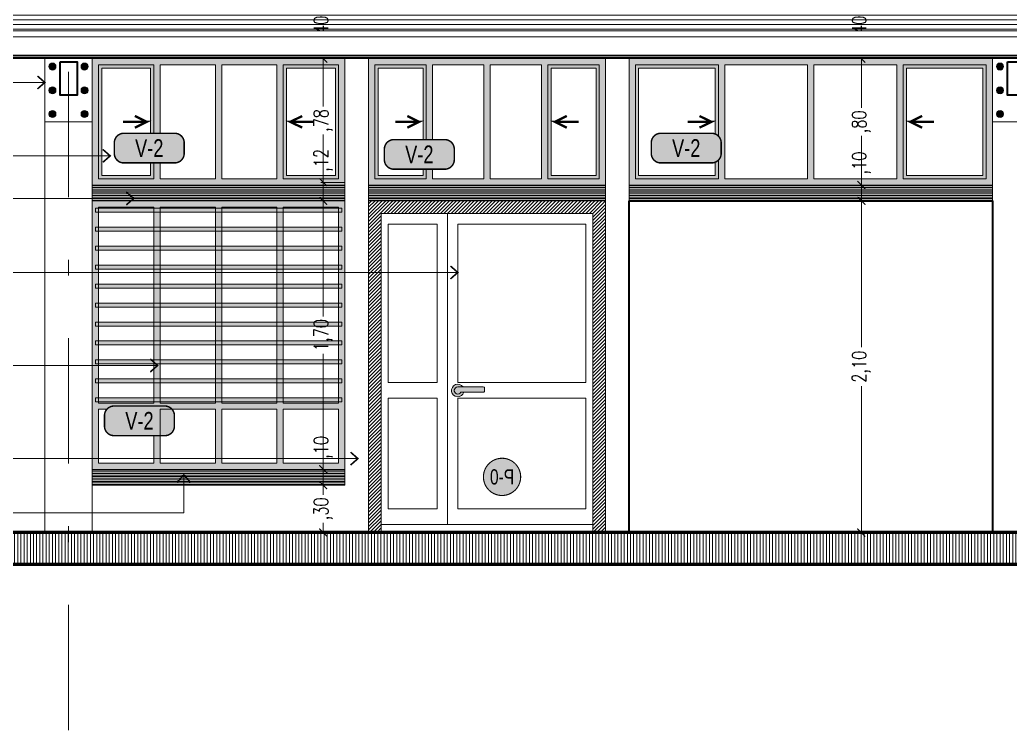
# Model space of a CAD drawing. Header units: millimetres. Extents: x 216 to 2687, y 57 to 1099.
# Drawn here: x 220.26 to 226.54, y 57.38 to 61.88 of the extents above; entities that cross this region are included whole.
import ezdxf
from ezdxf.enums import TextEntityAlignment as Align

# ---------------------------------------------------------------- set-up
doc = ezdxf.new("R2010")
doc.units = ezdxf.units.MM
doc.header["$LTSCALE"] = 0.5
doc.set_wipeout_variables(frame=1)
doc.header["$PDMODE"] = 35
doc.linetypes.add('DASHDOT2', pattern=[12.7, 6.35, -3.175, 0, -3.175])
for name, color, linetype, lineweight in [('A-CARP-MET', 1, 'Continuous', 13), ('A-COTAS', 7, 'Continuous', 9), ('A-CUBT', 133, 'Continuous', 15), ('A-CUBT-BORD', 20, 'Continuous', 25), ('A-EJES', 7, 'DASHDOT2', 9), ('A-PLAN', 7, 'Continuous', 60), ('A-PLAN-1', 2, 'Continuous', 35), ('A-PLAN-2', 5, 'Continuous', 18), ('A-PLAN-3', 146, 'Continuous', 5), ('A-PLAN-ACHU1', 105, 'Continuous', 9), ('A-PLAN-ACHU2', 146, 'Continuous', 0), ('A-PLAN-ACHU3', 250, 'Continuous', 0), ('A-PUER', 36, 'Continuous', 13), ('A-TEXT-FLEC', 4, 'Continuous', 9), ('A-TEXT-VENT', 2, 'Continuous', 9), ('A-VENT', 1, 'Continuous', 15), ('A-WIPEOUT', 255, 'Continuous', 0)]:
    doc.layers.add(name, color=color, linetype=linetype, lineweight=lineweight)
doc.styles.add('Cotas', font='romans.shx', dxfattribs={"width": 0.75})
doc.styles.add('ING_50', font='swisscl.ttf', dxfattribs={"height": 0.08})
doc.dimstyles.new("1-25'", dxfattribs={"dimtxt": 0.075, "dimasz": 0.05, "dimexe": 0.015, "dimexo": 0, "dimgap": 0.02, "dimtad": 0, "dimzin": 4, "dimtxsty": 'Cotas', "dimblk": 'ARCHTICK', "dimcen": 0.09, "dimclrd": 142, "dimclre": 2, "dimclrt": 2, "dimadec": 0, "dimazin": 0, "dimtfac": 1, "dimtmove": 0, "dimatfit": 3, "dimfxl": 0.1, "dimlwd": 13, "dimlwe": 9, "dimarcsym": 2})

# ---------------------------------------------------------------- blocks, each defined once
blk = doc.blocks.new('*U43')
at = {"layer": 'A-TEXT-FLEC'}
blk.add_lwpolyline([(4.0338, 0), (0, 0), (0, 0.137)], dxfattribs=at)
at = {"layer": 'A-TEXT-FLEC', "const_width": 0.01}
blk.add_lwpolyline([(3.9874, -0.0408), (4.0338, 0), (3.9874, 0.0408)], dxfattribs=at)
blk = doc.blocks.new('*U40')
at = {"layer": 'A-TEXT-FLEC'}
blk.add_lwpolyline([(4.1857, 0), (0, 0), (0, 0.137)], dxfattribs=at)
at = {"layer": 'A-TEXT-FLEC', "const_width": 0.01}
blk.add_lwpolyline([(4.1393, -0.0408), (4.1857, 0), (4.1393, 0.0408)], dxfattribs=at)
blk = doc.blocks.new('*U42')
at = {"layer": 'A-TEXT-FLEC'}
blk.add_lwpolyline([(3.4715, 0), (0, 0), (0, 0.137)], dxfattribs=at)
at = {"layer": 'A-TEXT-FLEC', "const_width": 0.01}
blk.add_lwpolyline([(3.425, -0.0408), (3.4715, 0), (3.425, 0.0408)], dxfattribs=at)
blk = doc.blocks.new('*U44')
at = {"layer": 'A-TEXT-FLEC', "const_width": 0.01}
blk.add_lwpolyline([(4.392, 0.1948), (4.3512, 0.2413), (4.3104, 0.1948)], dxfattribs=at)
at = {"layer": 'A-TEXT-FLEC'}
for points in [[(4.3512, 0), (4.3512, 0.2413)], [(0, 0.137), (0, 0)], [(0, 0), (0, 0), (4.3512, 0)]]:
    blk.add_lwpolyline(points, dxfattribs=at)
blk = doc.blocks.new('*U176')
at = {"layer": 'A-TEXT-FLEC'}
blk.add_lwpolyline([(5.4538, 0), (0, 0), (0, 0.137)], dxfattribs=at)
at = {"layer": 'A-TEXT-FLEC', "const_width": 0.01}
blk.add_lwpolyline([(5.4074, -0.0408), (5.4538, 0), (5.4074, 0.0408)], dxfattribs=at)
blk = doc.blocks.new('*U182')
at = {"layer": 'A-TEXT-FLEC'}
blk.add_lwpolyline([(6.0865, 0), (0, 0), (0, 0.137)], dxfattribs=at)
at = {"layer": 'A-TEXT-FLEC', "const_width": 0.01}
blk.add_lwpolyline([(6.04, -0.0408), (6.0865, 0), (6.04, 0.0408)], dxfattribs=at)
blk = doc.blocks.new('*U177')
at = {"layer": 'A-TEXT-FLEC'}
blk.add_lwpolyline([(3.8853, 0), (0, 0), (0, 0.137)], dxfattribs=at)
at = {"layer": 'A-TEXT-FLEC', "const_width": 0.01}
blk.add_lwpolyline([(3.8388, -0.0408), (3.8853, 0), (3.8388, 0.0408)], dxfattribs=at)
blk = doc.blocks.new('_ArchTick')
at = {"color": 0, "linetype": 'ByBlock', "const_width": 0.15}
blk.add_lwpolyline([(-0.5, -0.5), (0.5, 0.5)], dxfattribs=at)
blk = doc.blocks.new('*D188')
at = {"layer": 'A-COTAS', "color": 2, "linetype": 'DASHDOT2', "lineweight": 9, "transparency": 16777216}
for p, q in [((220.4978, 62.9817), (219.1576, 62.9817)), ((220.1297, 58.4354), (219.1576, 58.4354))]:
    blk.add_line(p, q, dxfattribs=at)
at = {"layer": 'A-COTAS', "color": 142, "linetype": 'Continuous', "lineweight": 13, "transparency": 16777216}
for p, q in [((219.1726, 62.9817), (219.1726, 60.8314)), ((219.1726, 58.4354), (219.1726, 60.5857))]:
    blk.add_line(p, q, dxfattribs=at)
at = {"layer": 'DEFPOINTS', "color": 0, "transparency": 16777216}
for p in [(219.1726, 62.9817), (220.4978, 62.9817), (220.1297, 58.4354)]:
    blk.add_point(p, dxfattribs=at)
at = {"layer": 'A-COTAS', "color": 142, "lineweight": 13, "transparency": 16777216, "xscale": 0.05, "yscale": 0.05, "zscale": 0.05}
for p, rotation in [((219.1726, 62.9817), 90), ((219.1726, 58.4354), 270)]:
    blk.add_blockref('_ArchTick', p, dxfattribs=dict(at, rotation=rotation))
at = {"layer": 'A-COTAS', "color": 2, "transparency": 16777216, "insert": (219.1726, 60.7085), "char_height": 0.09, "attachment_point": 5, "rotation": 90, "style": 'Cotas'}
blk.add_mtext('4,55', dxfattribs=at)
blk = doc.blocks.new('*D189')
at = {"layer": 'A-COTAS', "color": 2, "linetype": 'DASHDOT2', "lineweight": 9, "transparency": 16777216}
for p, q in [((222.3228, 58.9354), (222.1705, 58.9354)), ((222.3228, 58.6354), (222.1705, 58.6354))]:
    blk.add_line(p, q, dxfattribs=at)
at = {"layer": 'A-COTAS', "color": 142, "linetype": 'Continuous', "lineweight": 13, "transparency": 16777216}
for p, q in [((222.1855, 58.9354), (222.1855, 58.8745)), ((222.1855, 58.6354), (222.1855, 58.6963))]:
    blk.add_line(p, q, dxfattribs=at)
at = {"layer": 'DEFPOINTS', "color": 0, "transparency": 16777216}
for p in [(222.1855, 58.9354), (222.3228, 58.9354), (222.3228, 58.6354)]:
    blk.add_point(p, dxfattribs=at)
at = {"layer": 'A-COTAS', "color": 142, "lineweight": 13, "transparency": 16777216, "xscale": 0.05, "yscale": 0.05, "zscale": 0.05}
for p, rotation in [((222.1855, 58.9354), 90), ((222.1855, 58.6354), 270)]:
    blk.add_blockref('_ArchTick', p, dxfattribs=dict(at, rotation=rotation))
at = {"layer": 'A-COTAS', "color": 2, "transparency": 16777216, "insert": (222.1855, 58.7854), "char_height": 0.09, "attachment_point": 5, "rotation": 90, "style": 'Cotas'}
blk.add_mtext(',30', dxfattribs=at)
blk = doc.blocks.new('*D190')
at = {"layer": 'A-COTAS', "color": 142, "linetype": 'Continuous', "lineweight": 13, "transparency": 16777216}
for p, q in [((222.1855, 59.0354), (222.1855, 59.0854)), ((222.1855, 58.9354), (222.1855, 59.0354))]:
    blk.add_line(p, q, dxfattribs=at)
at = {"layer": 'A-COTAS', "color": 2, "linetype": 'DASHDOT2', "lineweight": 9, "transparency": 16777216}
for p, q in [((222.3228, 59.0354), (222.1705, 59.0354)), ((222.3228, 58.9354), (222.1705, 58.9354))]:
    blk.add_line(p, q, dxfattribs=at)
at = {"layer": 'DEFPOINTS', "color": 0, "transparency": 16777216}
for p in [(222.1855, 59.0354), (222.3228, 59.0354), (222.3228, 58.9354)]:
    blk.add_point(p, dxfattribs=at)
at = {"layer": 'A-COTAS', "color": 142, "lineweight": 13, "transparency": 16777216, "xscale": 0.05, "yscale": 0.05, "zscale": 0.05}
for p, rotation in [((222.1855, 59.0354), 90), ((222.1855, 58.9354), 270)]:
    blk.add_blockref('_ArchTick', p, dxfattribs=dict(at, rotation=rotation))
at = {"layer": 'A-COTAS', "color": 2, "transparency": 16777216, "insert": (222.1855, 59.1745), "char_height": 0.09, "attachment_point": 5, "rotation": 90, "style": 'Cotas'}
blk.add_mtext(',10', dxfattribs=at)
blk = doc.blocks.new('*D191')
at = {"layer": 'A-COTAS', "color": 2, "linetype": 'DASHDOT2', "lineweight": 9, "transparency": 16777216}
for p, q in [((222.3228, 60.7354), (222.1705, 60.7354)), ((222.3228, 59.0354), (222.1705, 59.0354))]:
    blk.add_line(p, q, dxfattribs=at)
at = {"layer": 'A-COTAS', "color": 142, "linetype": 'Continuous', "lineweight": 13, "transparency": 16777216}
for p, q in [((222.1855, 60.7354), (222.1855, 60.0035)), ((222.1855, 59.0354), (222.1855, 59.7674))]:
    blk.add_line(p, q, dxfattribs=at)
at = {"layer": 'DEFPOINTS', "color": 0, "transparency": 16777216}
for p in [(222.1855, 60.7354), (222.3228, 60.7354), (222.3228, 59.0354)]:
    blk.add_point(p, dxfattribs=at)
at = {"layer": 'A-COTAS', "color": 142, "lineweight": 13, "transparency": 16777216, "xscale": 0.05, "yscale": 0.05, "zscale": 0.05}
for p, rotation in [((222.1855, 60.7354), 90), ((222.1855, 59.0354), 270)]:
    blk.add_blockref('_ArchTick', p, dxfattribs=dict(at, rotation=rotation))
at = {"layer": 'A-COTAS', "color": 2, "transparency": 16777216, "insert": (222.1855, 59.8854), "char_height": 0.09, "attachment_point": 5, "rotation": 90, "style": 'Cotas'}
blk.add_mtext('1,70', dxfattribs=at)
blk = doc.blocks.new('*D192')
at = {"layer": 'A-COTAS', "color": 142, "linetype": 'Continuous', "lineweight": 13, "transparency": 16777216}
for p, q in [((222.1855, 60.8522), (222.1855, 60.9022)), ((222.1855, 60.7354), (222.1855, 60.8522))]:
    blk.add_line(p, q, dxfattribs=at)
at = {"layer": 'A-COTAS', "color": 2, "linetype": 'DASHDOT2', "lineweight": 9, "transparency": 16777216}
for p, q in [((222.3228, 60.8522), (222.1705, 60.8522)), ((222.3228, 60.7354), (222.1705, 60.7354))]:
    blk.add_line(p, q, dxfattribs=at)
at = {"layer": 'DEFPOINTS', "color": 0, "transparency": 16777216}
for p in [(222.1855, 60.8522), (222.3228, 60.8522), (222.3228, 60.7354)]:
    blk.add_point(p, dxfattribs=at)
at = {"layer": 'A-COTAS', "color": 142, "lineweight": 13, "transparency": 16777216, "xscale": 0.05, "yscale": 0.05, "zscale": 0.05}
for p, rotation in [((222.1855, 60.8522), 90), ((222.1855, 60.7354), 270)]:
    blk.add_blockref('_ArchTick', p, dxfattribs=dict(at, rotation=rotation))
at = {"layer": 'A-COTAS', "color": 2, "transparency": 16777216, "insert": (222.1855, 60.9913), "char_height": 0.09, "attachment_point": 5, "rotation": 90, "style": 'Cotas'}
blk.add_mtext(',12', dxfattribs=at)
blk = doc.blocks.new('*D193')
at = {"layer": 'A-COTAS', "color": 2, "linetype": 'DASHDOT2', "lineweight": 9, "transparency": 16777216}
for p, q in [((222.3228, 61.6354), (222.1705, 61.6354)), ((222.3228, 60.8522), (222.1705, 60.8522))]:
    blk.add_line(p, q, dxfattribs=at)
at = {"layer": 'A-COTAS', "color": 142, "linetype": 'Continuous', "lineweight": 13, "transparency": 16777216}
for p, q in [((222.1855, 61.6354), (222.1855, 61.3329)), ((222.1855, 60.8522), (222.1855, 61.1547))]:
    blk.add_line(p, q, dxfattribs=at)
at = {"layer": 'DEFPOINTS', "color": 0, "transparency": 16777216}
for p in [(222.1855, 61.6354), (222.3228, 61.6354), (222.3228, 60.8522)]:
    blk.add_point(p, dxfattribs=at)
at = {"layer": 'A-COTAS', "color": 142, "lineweight": 13, "transparency": 16777216, "xscale": 0.05, "yscale": 0.05, "zscale": 0.05}
for p, rotation in [((222.1855, 61.6354), 90), ((222.1855, 60.8522), 270)]:
    blk.add_blockref('_ArchTick', p, dxfattribs=dict(at, rotation=rotation))
at = {"layer": 'A-COTAS', "color": 2, "transparency": 16777216, "insert": (222.1855, 61.2438), "char_height": 0.09, "attachment_point": 5, "rotation": 90, "style": 'Cotas'}
blk.add_mtext(',78', dxfattribs=at)
blk = doc.blocks.new('*D194')
at = {"layer": 'A-COTAS', "color": 2, "linetype": 'DASHDOT2', "lineweight": 9, "transparency": 16777216}
for p, q in [((222.1855, 62.0354), (222.1705, 62.0354)), ((222.1855, 61.6354), (222.1705, 61.6354))]:
    blk.add_line(p, q, dxfattribs=at)
at = {"layer": 'A-COTAS', "color": 142, "linetype": 'Continuous', "lineweight": 13, "transparency": 16777216}
for p, q in [((222.1855, 62.0354), (222.1855, 61.9245)), ((222.1855, 61.6354), (222.1855, 61.7463))]:
    blk.add_line(p, q, dxfattribs=at)
at = {"layer": 'DEFPOINTS', "color": 0, "transparency": 16777216}
for p in [(222.1855, 62.0354), (222.1855, 62.0354), (222.1855, 61.6354)]:
    blk.add_point(p, dxfattribs=at)
at = {"layer": 'A-COTAS', "color": 142, "lineweight": 13, "transparency": 16777216, "xscale": 0.05, "yscale": 0.05, "zscale": 0.05}
for p, rotation in [((222.1855, 62.0354), 90), ((222.1855, 61.6354), 270)]:
    blk.add_blockref('_ArchTick', p, dxfattribs=dict(at, rotation=rotation))
at = {"layer": 'A-COTAS', "color": 2, "transparency": 16777216, "insert": (222.1855, 61.8354), "char_height": 0.09, "attachment_point": 5, "rotation": 90, "style": 'Cotas'}
blk.add_mtext(',40', dxfattribs=at)
blk = doc.blocks.new('*D198')
at = {"layer": 'A-COTAS', "color": 2, "linetype": 'DASHDOT2', "lineweight": 9, "transparency": 16777216}
for p, q in [((226.4228, 60.7354), (225.5778, 60.7354)), ((226.4228, 58.6354), (225.5778, 58.6354))]:
    blk.add_line(p, q, dxfattribs=at)
at = {"layer": 'A-COTAS', "color": 142, "linetype": 'Continuous', "lineweight": 13, "transparency": 16777216}
for p, q in [((225.5928, 60.7354), (225.5928, 59.8083)), ((225.5928, 58.6354), (225.5928, 59.5626))]:
    blk.add_line(p, q, dxfattribs=at)
at = {"layer": 'DEFPOINTS', "color": 0, "transparency": 16777216}
for p in [(225.5928, 60.7354), (226.4228, 60.7354), (226.4228, 58.6354)]:
    blk.add_point(p, dxfattribs=at)
at = {"layer": 'A-COTAS', "color": 142, "lineweight": 13, "transparency": 16777216, "xscale": 0.05, "yscale": 0.05, "zscale": 0.05}
for p, rotation in [((225.5928, 60.7354), 90), ((225.5928, 58.6354), 270)]:
    blk.add_blockref('_ArchTick', p, dxfattribs=dict(at, rotation=rotation))
at = {"layer": 'A-COTAS', "color": 2, "transparency": 16777216, "insert": (225.5928, 59.6854), "char_height": 0.09, "attachment_point": 5, "rotation": 90, "style": 'Cotas'}
blk.add_mtext('2,10', dxfattribs=at)
blk = doc.blocks.new('*D199')
at = {"layer": 'A-COTAS', "color": 2, "linetype": 'DASHDOT2', "lineweight": 9, "transparency": 16777216}
for p, q in [((225.5928, 60.8354), (225.5778, 60.8354)), ((226.4228, 60.7354), (225.5778, 60.7354))]:
    blk.add_line(p, q, dxfattribs=at)
at = {"layer": 'A-COTAS', "color": 142, "linetype": 'Continuous', "lineweight": 13, "transparency": 16777216}
for p, q in [((225.5928, 60.8354), (225.5928, 60.8854)), ((225.5928, 60.7354), (225.5928, 60.8354))]:
    blk.add_line(p, q, dxfattribs=at)
at = {"layer": 'DEFPOINTS', "color": 0, "transparency": 16777216}
for p in [(225.5928, 60.8354), (225.5928, 60.8354), (226.4228, 60.7354)]:
    blk.add_point(p, dxfattribs=at)
at = {"layer": 'A-COTAS', "color": 142, "lineweight": 13, "transparency": 16777216, "xscale": 0.05, "yscale": 0.05, "zscale": 0.05}
for p, rotation in [((225.5928, 60.8354), 90), ((225.5928, 60.7354), 270)]:
    blk.add_blockref('_ArchTick', p, dxfattribs=dict(at, rotation=rotation))
at = {"layer": 'A-COTAS', "color": 2, "transparency": 16777216, "insert": (225.5928, 60.9745), "char_height": 0.09, "attachment_point": 5, "rotation": 90, "style": 'Cotas'}
blk.add_mtext(',10', dxfattribs=at)
blk = doc.blocks.new('*D200')
at = {"layer": 'A-COTAS', "color": 2, "linetype": 'DASHDOT2', "lineweight": 9, "transparency": 16777216}
for p, q in [((225.5928, 61.6354), (225.5778, 61.6354)), ((225.5928, 60.8354), (225.5778, 60.8354))]:
    blk.add_line(p, q, dxfattribs=at)
at = {"layer": 'A-COTAS', "color": 142, "linetype": 'Continuous', "lineweight": 13, "transparency": 16777216}
for p, q in [((225.5928, 61.6354), (225.5928, 61.3245)), ((225.5928, 60.8354), (225.5928, 61.1463))]:
    blk.add_line(p, q, dxfattribs=at)
at = {"layer": 'DEFPOINTS', "color": 0, "transparency": 16777216}
for p in [(225.5928, 61.6354), (225.5928, 61.6354), (225.5928, 60.8354)]:
    blk.add_point(p, dxfattribs=at)
at = {"layer": 'A-COTAS', "color": 142, "lineweight": 13, "transparency": 16777216, "xscale": 0.05, "yscale": 0.05, "zscale": 0.05}
for p, rotation in [((225.5928, 61.6354), 90), ((225.5928, 60.8354), 270)]:
    blk.add_blockref('_ArchTick', p, dxfattribs=dict(at, rotation=rotation))
at = {"layer": 'A-COTAS', "color": 2, "transparency": 16777216, "insert": (225.5928, 61.2354), "char_height": 0.09, "attachment_point": 5, "rotation": 90, "style": 'Cotas'}
blk.add_mtext(',80', dxfattribs=at)
blk = doc.blocks.new('*D201')
at = {"layer": 'A-COTAS', "color": 2, "linetype": 'DASHDOT2', "lineweight": 9, "transparency": 16777216}
for p, q in [((225.5928, 62.0354), (225.5778, 62.0354)), ((225.5928, 61.6354), (225.5778, 61.6354))]:
    blk.add_line(p, q, dxfattribs=at)
at = {"layer": 'A-COTAS', "color": 142, "linetype": 'Continuous', "lineweight": 13, "transparency": 16777216}
for p, q in [((225.5928, 62.0354), (225.5928, 61.9245)), ((225.5928, 61.6354), (225.5928, 61.7463))]:
    blk.add_line(p, q, dxfattribs=at)
at = {"layer": 'DEFPOINTS', "color": 0, "transparency": 16777216}
for p in [(225.5928, 62.0354), (225.5928, 62.0354), (225.5928, 61.6354)]:
    blk.add_point(p, dxfattribs=at)
at = {"layer": 'A-COTAS', "color": 142, "lineweight": 13, "transparency": 16777216, "xscale": 0.05, "yscale": 0.05, "zscale": 0.05}
for p, rotation in [((225.5928, 62.0354), 90), ((225.5928, 61.6354), 270)]:
    blk.add_blockref('_ArchTick', p, dxfattribs=dict(at, rotation=rotation))
at = {"layer": 'A-COTAS', "color": 2, "transparency": 16777216, "insert": (225.5928, 61.8354), "char_height": 0.09, "attachment_point": 5, "rotation": 90, "style": 'Cotas'}
blk.add_mtext(',40', dxfattribs=at)
blk = doc.blocks.new('Tuerca')
at = {"layer": 'A-PLAN-ACHU3', "transparency": 33554687}
h = blk.add_hatch(color=252, dxfattribs=at)
h.dxf.hatch_style = 1
h.paths.add_polyline_path([(-0.006, 0, 1), (0.006, 0, 1)])
h.paths.add_polyline_path([(0.0043, 0.0025), (0.0043, -0.0025), (0, -0.005), (-0.0043, -0.0025), (-0.0043, 0.0025), (0, 0.005)], flags=16)
h.paths.add_polyline_path([(0.004, 0, -1), (-0.004, 0, -1)], flags=0)
h.paths.add_polyline_path([(0.003, 0, -1), (-0.003, 0, -1)], flags=0)
h = blk.add_hatch(color=252, dxfattribs=at)
h.dxf.hatch_style = 1
h.paths.add_polyline_path([(0, 0.005), (-0.0043, 0.0025), (-0.0043, -0.0025), (0, -0.005), (0.0043, -0.0025), (0.0043, 0.0025)])
h.paths.add_polyline_path([(0.004, 0, -1), (-0.004, 0, -1)], flags=16)
h.paths.add_polyline_path([(0.003, 0, -1), (-0.003, 0, -1)], flags=0)
h = blk.add_hatch(color=251, dxfattribs=at)
h.dxf.hatch_style = 1
h.paths.add_polyline_path([(-0.003, 0, 1), (0.003, 0, 1)], flags=0)
h.paths.add_polyline_path([(-0.004, 0, 1), (0.004, 0, 1)])
h.paths.add_polyline_path([(0.003, 0, -1), (-0.003, 0, -1)], flags=16)
h = blk.add_hatch(color=256, dxfattribs=at)
h.dxf.hatch_style = 1
edge = h.paths.add_edge_path()
edge.add_arc((0, 0), 0.003, 0, 360)
at = {"layer": 'A-PLAN-ACHU1'}
for radius in [0.004, 0.003]:
    blk.add_circle((0, 0), radius, dxfattribs=at)
at = {"layer": 'A-PLAN-ACHU2'}
blk.add_lwpolyline([(-0.0043, 0.0025), (0, 0.005), (0.0043, 0.0025), (0.0043, -0.0025), (0, -0.005), (-0.0043, -0.0025), (-0.0043, 0.0025)], dxfattribs=at)
blk.add_circle((0, 0), 0.006, dxfattribs=at)
blk = doc.blocks.new('A$C5C2B6783')
at = {"layer": 'A-PLAN-1'}
blk.add_lwpolyline([(-0.0538, 0.3794), (0.0538, 0.3794), (0.0538, 0.1685), (-0.0538, 0.1685)], close=True, dxfattribs=at)
at = {"layer": 'A-PLAN-2'}
blk.add_lwpolyline([(-0.15, 0.4), (0.15, 0.4), (0.15, 0), (-0.15, 0)], close=True, dxfattribs=at)
at = {"layer": 'A-CARP-MET', "yscale": 3.749999999988631, "zscale": 3.749999999988631}
for p, xscale in [((-0.1019, 0.3497), -3.749999999988631), ((0.1019, 0.3497), 3.749999999988631), ((-0.1019, 0.1997), -3.749999999988631), ((0.1019, 0.1997), 3.749999999988631), ((-0.1019, 0.0497), -3.749999999988631), ((0.1019, 0.0497), 3.749999999988631)]:
    blk.add_blockref('Tuerca', p, dxfattribs=dict(at, xscale=xscale))
blk = doc.blocks.new('A$C58775FF0')
at = {"layer": 'A-VENT', "transparency": 33554687}
h = blk.add_hatch(color=256, dxfattribs=at)
h.dxf.hatch_style = 1
h.set_gradient(color1=(132, 132, 132), color2=(132, 132, 132), rotation=90, tint=1, name='SPHERICAL')
h.paths.add_polyline_path([(-0.0113, -0.0392), (-0.0113, -0.0204, -1.732051), (0.0226, -0.0008), (0.0226, -0.0338, 4.427005)])
h = blk.add_hatch(color=256, dxfattribs=at)
h.dxf.hatch_style = 1
h.set_gradient(color1=(91, 91, 91), color2=(132, 132, 132), rotation=90, tint=1, name='SPHERICAL')
edge = h.paths.add_edge_path()
edge.add_line((0.0226, -0.0008), (0.0226, -0.1623))
edge.add_arc((0.0151, -0.1623), 0.00755, -90, 0, ccw=False)
edge.add_line((0.0151, -0.1699), (-0.0038, -0.1699))
edge.add_arc((-0.0038, -0.1623), 0.00755, 180, 270, ccw=False)
edge.add_line((-0.0113, -0.1623), (-0.0113, -0.0204))
edge.add_arc((0, -0.0008), 0.0226, 0, 240, ccw=False)
at = {"layer": 'A-VENT'}
blk.add_lwpolyline([(-0.0113, -0.0392, -4.427005), (0.0226, -0.0338)], format="xyb", dxfattribs=at)
blk.add_lwpolyline([(0.0226, -0.0008), (0.0226, -0.1623, -0.414214), (0.0151, -0.1699), (-0.0038, -0.1699, -0.414214), (-0.0113, -0.1623), (-0.0113, -0.0204, -1.732051)], format="xyb", close=True, dxfattribs=at)

msp = doc.modelspace()

# ---------------------------------------------------------------- hatches: boundary and pattern name
at = {"layer": 'A-PLAN-ACHU1'}
h = msp.add_hatch(color=256, dxfattribs=at)
h.dxf.hatch_style = 1
h.set_gradient(color1=(51, 51, 51), color2=(214, 214, 214), tint=1)
h.paths.add_polyline_path([(222.3228, 61.6354), (220.7228, 61.6354), (220.7228, 60.8354), (222.3228, 60.8354)])
h.paths.add_polyline_path([(221.5028, 61.5954), (221.5028, 60.8754), (221.1528, 60.8754), (221.1528, 61.5954)], flags=16)
h.paths.add_polyline_path([(221.5428, 61.5954), (221.8928, 61.5954), (221.8928, 60.8754), (221.5428, 60.8754)], flags=16)
h.paths.add_polyline_path([(221.1128, 61.5954), (221.1128, 60.8754), (220.7628, 60.8754), (220.7628, 61.5954)], flags=16)
h.paths.add_polyline_path([(221.9328, 61.5954), (222.2828, 61.5954), (222.2828, 60.8754), (221.9328, 60.8754)], flags=16)
h = msp.add_hatch(color=256, dxfattribs=at)
h.dxf.hatch_style = 1
h.set_gradient(color1=(91, 91, 91), color2=(173, 173, 173), tint=1)
h.paths.add_polyline_path([(221.1128, 61.5954), (220.7628, 61.5954), (220.7628, 60.8754), (221.1128, 60.8754)])
h.paths.add_polyline_path([(221.0928, 60.8954), (220.7828, 60.8954), (220.7828, 61.5754), (221.0928, 61.5754)], flags=16)
h = msp.add_hatch(color=256, dxfattribs=at)
h.dxf.hatch_style = 1
h.set_gradient(color1=(91, 91, 91), color2=(173, 173, 173), tint=1)
h.paths.add_polyline_path([(222.2828, 61.5954), (221.9328, 61.5954), (221.9328, 60.8754), (222.2828, 60.8754)])
h.paths.add_polyline_path([(221.9528, 61.5754), (222.2628, 61.5754), (222.2628, 60.8954), (221.9528, 60.8954)], flags=16)
h = msp.add_hatch(color=256, dxfattribs=at)
h.dxf.hatch_style = 1
h.set_gradient(color1=(51, 51, 51), color2=(214, 214, 214), tint=1)
h.paths.add_polyline_path([(223.9728, 61.6354), (222.4728, 61.6354), (222.4728, 60.8354), (223.9728, 60.8354)])
h.paths.add_polyline_path([(223.2028, 61.5954), (223.2028, 60.8754), (222.8778, 60.8754), (222.8778, 61.5954)], flags=16)
h.paths.add_polyline_path([(222.8378, 61.5954), (222.8378, 60.8754), (222.5128, 60.8754), (222.5128, 61.5954)], flags=16)
h.paths.add_polyline_path([(223.2428, 61.5954), (223.5678, 61.5954), (223.5678, 60.8754), (223.2428, 60.8754)], flags=16)
h.paths.add_polyline_path([(223.6078, 61.5954), (223.9328, 61.5954), (223.9328, 60.8754), (223.6078, 60.8754)], flags=16)
h = msp.add_hatch(color=256, dxfattribs=at)
h.dxf.hatch_style = 1
h.set_gradient(color1=(91, 91, 91), color2=(173, 173, 173), tint=1)
h.paths.add_polyline_path([(222.5128, 61.5954), (222.5128, 60.8754), (222.8378, 60.8754), (222.8378, 61.5954)])
h.paths.add_polyline_path([(222.8178, 61.5754), (222.8178, 60.8954), (222.5328, 60.8954), (222.5328, 61.5754)], flags=16)
h = msp.add_hatch(color=256, dxfattribs=at)
h.dxf.hatch_style = 1
h.set_gradient(color1=(91, 91, 91), color2=(173, 173, 173), tint=1)
h.paths.add_polyline_path([(223.9328, 61.5954), (223.6078, 61.5954), (223.6078, 60.8754), (223.9328, 60.8754)])
h.paths.add_polyline_path([(223.9128, 61.5754), (223.9128, 60.8954), (223.6278, 60.8954), (223.6278, 61.5754)], flags=16)
h = msp.add_hatch(color=256, dxfattribs=at)
h.dxf.hatch_style = 1
h.set_gradient(color1=(51, 51, 51), color2=(214, 214, 214), tint=1)
h.paths.add_polyline_path([(226.4228, 61.6354), (224.1228, 61.6354), (224.1228, 60.8354), (226.4228, 60.8354)])
h.paths.add_polyline_path([(225.2528, 61.5954), (225.2528, 60.8754), (224.7278, 60.8754), (224.7278, 61.5954)], flags=16)
h.paths.add_polyline_path([(225.2928, 61.5954), (225.8178, 61.5954), (225.8178, 60.8754), (225.2928, 60.8754)], flags=16)
h.paths.add_polyline_path([(224.6878, 61.5954), (224.6878, 60.8754), (224.1628, 60.8754), (224.1628, 61.5954)], flags=16)
h.paths.add_polyline_path([(225.8578, 61.5954), (226.3828, 61.5954), (226.3828, 60.8754), (225.8578, 60.8754)], flags=16)
h = msp.add_hatch(color=256, dxfattribs=at)
h.dxf.hatch_style = 1
h.set_gradient(color1=(91, 91, 91), color2=(173, 173, 173), tint=1)
h.paths.add_polyline_path([(224.6878, 61.5954), (224.1628, 61.5954), (224.1628, 60.8754), (224.6878, 60.8754)])
h.paths.add_polyline_path([(224.6678, 60.8954), (224.1828, 60.8954), (224.1828, 61.5754), (224.6678, 61.5754)], flags=16)
h = msp.add_hatch(color=256, dxfattribs=at)
h.dxf.hatch_style = 1
h.set_gradient(color1=(91, 91, 91), color2=(173, 173, 173), tint=1)
h.paths.add_polyline_path([(226.3828, 61.5954), (225.8578, 61.5954), (225.8578, 60.8754), (226.3828, 60.8754)])
h.paths.add_polyline_path([(226.3628, 61.5754), (226.3628, 60.8954), (225.8778, 60.8954), (225.8778, 61.5754)], flags=16)
h = msp.add_hatch(color=256, dxfattribs=at)
h.dxf.hatch_style = 1
h.set_gradient(color1=(91, 91, 91), color2=(173, 173, 173), tint=1)
h.paths.add_polyline_path([(220.7228, 60.7354), (220.7228, 59.0354), (222.3228, 59.0354), (222.3228, 60.7354)])
h.paths.add_polyline_path([(221.8928, 60.6954), (221.8928, 59.4554), (221.5428, 59.4554), (221.5428, 60.6954)], flags=16)
h.paths.add_polyline_path([(221.5028, 60.6954), (221.5028, 59.4554), (221.1528, 59.4554), (221.1528, 60.6954)], flags=16)
h.paths.add_polyline_path([(221.9328, 60.6954), (222.2828, 60.6954), (222.2828, 59.4554), (221.9328, 59.4554)], flags=16)
h.paths.add_polyline_path([(221.1128, 60.6954), (221.1128, 59.4554), (220.7628, 59.4554), (220.7628, 60.6954)], flags=16)
h.paths.add_polyline_path([(221.8928, 59.4154), (221.8928, 59.0754), (221.5428, 59.0754), (221.5428, 59.4154)], flags=16)
h.paths.add_polyline_path([(221.5028, 59.4154), (221.5028, 59.0754), (221.1528, 59.0754), (221.1528, 59.4154)], flags=16)
h.paths.add_polyline_path([(221.9328, 59.4154), (222.2828, 59.4154), (222.2828, 59.0754), (221.9328, 59.0754)], flags=16)
h.paths.add_polyline_path([(221.1128, 59.4154), (221.1128, 59.0754), (220.7628, 59.0754), (220.7628, 59.4154)], flags=16)
at = {"layer": 'A-PLAN-ACHU2'}
h = msp.add_hatch(color=256, dxfattribs=at)
h.dxf.hatch_style = 1
h.set_gradient(color1=(204, 102, 178), tint=1, name='CURVED')
h.paths.add_polyline_path([(220.7428, 60.6881), (222.3028, 60.6881), (222.3028, 60.6627), (220.7428, 60.6627)])
h = msp.add_hatch(color=256, dxfattribs=at)
h.dxf.hatch_style = 1
h.set_gradient(color1=(204, 102, 178), tint=1, name='CURVED')
h.paths.add_polyline_path([(220.7428, 60.5681), (222.3028, 60.5681), (222.3028, 60.5427), (220.7428, 60.5427)])
h = msp.add_hatch(color=256, dxfattribs=at)
h.dxf.hatch_style = 1
h.set_gradient(color1=(204, 102, 178), tint=1, name='CURVED')
h.paths.add_polyline_path([(220.7428, 60.4481), (222.3028, 60.4481), (222.3028, 60.4227), (220.7428, 60.4227)])
h = msp.add_hatch(color=256, dxfattribs=at)
h.dxf.hatch_style = 1
h.set_gradient(color1=(204, 102, 178), tint=1, name='CURVED')
h.paths.add_polyline_path([(220.7428, 60.3281), (222.3028, 60.3281), (222.3028, 60.3027), (220.7428, 60.3027)])
h = msp.add_hatch(color=256, dxfattribs=at)
h.dxf.hatch_style = 1
h.set_gradient(color1=(204, 102, 178), tint=1, name='CURVED')
h.paths.add_polyline_path([(220.7428, 60.2081), (222.3028, 60.2081), (222.3028, 60.1827), (220.7428, 60.1827)])
h = msp.add_hatch(color=256, dxfattribs=at)
h.dxf.hatch_style = 1
h.set_gradient(color1=(204, 102, 178), tint=1, name='CURVED')
h.paths.add_polyline_path([(220.7428, 60.0881), (222.3028, 60.0881), (222.3028, 60.0627), (220.7428, 60.0627)])
h = msp.add_hatch(color=256, dxfattribs=at)
h.dxf.hatch_style = 1
h.set_gradient(color1=(204, 102, 178), tint=1, name='CURVED')
h.paths.add_polyline_path([(220.7428, 59.9681), (222.3028, 59.9681), (222.3028, 59.9427), (220.7428, 59.9427)])
h = msp.add_hatch(color=256, dxfattribs=at)
h.dxf.hatch_style = 1
h.set_gradient(color1=(204, 102, 178), tint=1, name='CURVED')
h.paths.add_polyline_path([(220.7428, 59.8481), (222.3028, 59.8481), (222.3028, 59.8227), (220.7428, 59.8227)])
h = msp.add_hatch(color=256, dxfattribs=at)
h.dxf.hatch_style = 1
h.set_gradient(color1=(204, 102, 178), tint=1, name='CURVED')
h.paths.add_polyline_path([(220.7428, 59.7281), (222.3028, 59.7281), (222.3028, 59.7027), (220.7428, 59.7027)])
h = msp.add_hatch(color=256, dxfattribs=at)
h.dxf.hatch_style = 1
h.set_gradient(color1=(204, 102, 178), tint=1, name='CURVED')
h.paths.add_polyline_path([(220.7428, 59.6081), (222.3028, 59.6081), (222.3028, 59.5827), (220.7428, 59.5827)])
at = {"layer": 'A-PLAN-ACHU3'}
h = msp.add_hatch(dxfattribs=at)
h.set_pattern_fill('_USER', color=256, scale=0.03, pattern_type=0)
h.set_pattern_definition([(0, (-2414.348867, -998.31859), (0, 0.03), [])])
h.paths.add_polyline_path([(219.6228, 61.6354), (239.5228, 61.6354), (239.5228, 62.0354), (219.6228, 62.0354)])
h = msp.add_hatch(dxfattribs=at)
h.set_pattern_fill('_USER', color=251, scale=0.01, pattern_type=0)
h.set_pattern_definition([(0, (-2450.02001, -1054.470757), (0, 0.01), [])])
h.paths.add_polyline_path([(222.3228, 60.7354), (222.3228, 60.8354), (220.7228, 60.8354), (220.7228, 60.7354)])
h = msp.add_hatch(dxfattribs=at)
h.set_pattern_fill('_USER', color=251, scale=0.01, pattern_type=0)
h.set_pattern_definition([(0, (-2448.869992, -1054.470757), (0, 0.01), [])])
h.paths.add_polyline_path([(223.9728, 60.7354), (223.9728, 60.8354), (222.4728, 60.8354), (222.4728, 60.7354)])
h = msp.add_hatch(dxfattribs=at)
h.set_pattern_fill('_USER', color=251, scale=0.01, pattern_type=0)
h.set_pattern_definition([(0, (-2446.419992, -1054.470757), (0, 0.01), [])])
h.paths.add_polyline_path([(226.4228, 60.7354), (226.4228, 60.8354), (224.1228, 60.8354), (224.1228, 60.7354)])
h = msp.add_hatch(color=254, dxfattribs=at)
edge = h.paths.add_edge_path()
edge.add_arc((223.3178, 58.9877), 0.1179, 90, 180, ccw=False)
edge.add_arc((223.3178, 58.9877), 0.1179, 0, 90, ccw=False)
edge.add_arc((223.3178, 58.9877), 0.1179, -90, 0, ccw=False)
edge.add_arc((223.3178, 58.9877), 0.1179, 180, 270, ccw=False)
h = msp.add_hatch(dxfattribs=at)
h.set_pattern_fill('_USER', color=252, scale=0.01, pattern_type=0)
h.set_pattern_definition([(0, (-2449.927114, -1054.47076), (0, 0.01), [])])
h.paths.add_polyline_path([(220.7228, 58.9354), (220.7228, 59.0354), (222.3228, 59.0354), (222.3228, 58.9354)])
h = msp.add_hatch(dxfattribs=at)
h.set_pattern_fill('_USER', color=256, scale=0.02, angle=90, pattern_type=0)
h.set_pattern_definition([(90, (-2414.348867, -998.31859), (-0.02, 1e-18), [])])
h.paths.add_polyline_path([(220.1297, 58.6354), (220.1297, 58.4354), (235.9728, 58.4354), (235.9728, 58.6354)])
at = {"layer": 'A-PUER', "transparency": 33554687}
h = msp.add_hatch(dxfattribs=at)
h.set_pattern_fill('ANSI31', color=251, scale=0.005)
h.set_pattern_definition([(45, (-2414.348867, -998.31859), (-0.01122532015, 0.01122532015), [])])
h.paths.add_polyline_path([(222.4728, 58.6354), (222.5528, 58.6354), (222.5528, 60.6554), (223.8928, 60.6554), (223.8928, 58.6354), (223.9728, 58.6354), (223.9728, 60.7354), (222.4728, 60.7354)])

# ---------------------------------------------------------------- linework, layer by layer
at = {"layer": 'A-EJES', "ltscale": 0.25}
msp.add_line((220.5728, 57.384), (220.5728, 63.925), dxfattribs=at)
at = {"layer": 'A-PLAN'}
msp.add_lwpolyline([(220.1297, 58.6354), (220.1297, 58.4354), (235.9728, 58.4354), (235.9728, 58.6354)], close=True, dxfattribs=at)
at = {"layer": 'A-PLAN-1'}
msp.add_lwpolyline([(224.1228, 60.7354), (226.4228, 60.7354), (226.4228, 58.6354), (224.1228, 58.6354)], close=True, dxfattribs=at)
at = {"layer": 'A-PLAN-2'}
for points in [[(219.6228, 61.6354), (239.5228, 61.6354), (239.5228, 62.0354), (219.6228, 62.0354)], [(220.4228, 58.6354), (220.7228, 58.6354), (220.7228, 61.6354), (220.4228, 61.6354)], [(226.4228, 58.6354), (226.7228, 58.6354), (226.7228, 61.6354), (226.4228, 61.6354)], [(222.3228, 60.7354), (222.3228, 60.8354), (220.7228, 60.8354), (220.7228, 60.7354)], [(226.4228, 60.7354), (226.4228, 60.8354), (224.1228, 60.8354), (224.1228, 60.7354)]]:
    msp.add_lwpolyline(points, close=True, dxfattribs=at)
at = {"layer": 'A-PLAN-3'}
for points in [[(223.9728, 58.6354), (223.9728, 61.6354), (224.1228, 61.6354), (224.1228, 60.7854), (224.1228, 60.7854), (224.1228, 58.6354)], [(223.9728, 60.7354), (223.9728, 60.8354), (222.4728, 60.8354), (222.4728, 60.7354)], [(220.7228, 58.9354), (220.7228, 59.0354), (222.3228, 59.0354), (222.3228, 58.9354)]]:
    msp.add_lwpolyline(points, close=True, dxfattribs=at)
at = {"layer": 'A-PUER', "color": 42, "lineweight": 0}
for points in [[(222.4728, 58.6354), (222.5528, 58.6354), (222.5528, 60.6554), (223.8928, 60.6554), (223.8928, 58.6354), (223.9728, 58.6354), (223.9728, 60.7354), (222.4728, 60.7354)], [(222.9728, 60.6554), (222.5528, 60.6554), (222.5528, 58.6854), (222.9728, 58.6854)], [(222.9728, 60.6554), (223.8928, 60.6554), (223.8928, 58.6854), (222.9728, 58.6854)], [(222.5978, 60.5877), (222.9078, 60.5877), (222.9078, 59.5854), (222.5978, 59.5854)], [(223.8478, 60.5877), (223.0378, 60.5877), (223.0378, 59.5854), (223.8478, 59.5854)], [(222.5978, 59.4854), (222.9078, 59.4854), (222.9078, 58.7854), (222.5978, 58.7854)], [(223.8478, 59.4854), (223.0378, 59.4854), (223.0378, 58.7854), (223.8478, 58.7854)]]:
    msp.add_lwpolyline(points, close=True, dxfattribs=at)
at = {"layer": 'A-TEXT-VENT', "const_width": 0.00703}
msp.add_lwpolyline([(223.1999, 58.9877, -0.414214), (223.3178, 59.1056, -0.414214), (223.4357, 58.9877, -0.414214), (223.3178, 58.8698, -0.414214)], format="xyb", close=True, dxfattribs=at)
at = {"layer": 'A-VENT'}
for points in [[(220.7228, 61.6354), (222.3228, 61.6354), (222.3228, 60.8354), (220.7228, 60.8354)], [(220.7628, 61.5954), (221.1128, 61.5954), (221.1128, 60.8754), (220.7628, 60.8754)], [(221.5028, 61.5954), (221.1528, 61.5954), (221.1528, 60.8754), (221.5028, 60.8754)], [(221.5428, 61.5954), (221.8928, 61.5954), (221.8928, 60.8754), (221.5428, 60.8754)], [(222.2828, 61.5954), (221.9328, 61.5954), (221.9328, 60.8754), (222.2828, 60.8754)], [(222.4728, 61.6354), (223.9728, 61.6354), (223.9728, 60.8354), (222.4728, 60.8354)], [(222.5128, 61.5954), (222.8378, 61.5954), (222.8378, 60.8754), (222.5128, 60.8754)], [(223.2028, 61.5954), (222.8778, 61.5954), (222.8778, 60.8754), (223.2028, 60.8754)], [(223.2428, 61.5954), (223.5678, 61.5954), (223.5678, 60.8754), (223.2428, 60.8754)], [(223.9328, 61.5954), (223.6078, 61.5954), (223.6078, 60.8754), (223.9328, 60.8754)], [(224.1228, 61.6354), (226.4228, 61.6354), (226.4228, 60.8354), (224.1228, 60.8354)], [(224.1628, 61.5954), (224.6878, 61.5954), (224.6878, 60.8754), (224.1628, 60.8754)], [(225.2528, 61.5954), (224.7278, 61.5954), (224.7278, 60.8754), (225.2528, 60.8754)], [(225.2928, 61.5954), (225.8178, 61.5954), (225.8178, 60.8754), (225.2928, 60.8754)], [(226.3828, 61.5954), (225.8578, 61.5954), (225.8578, 60.8754), (226.3828, 60.8754)], [(220.7828, 61.5754), (221.0928, 61.5754), (221.0928, 60.8954), (220.7828, 60.8954)], [(222.2628, 61.5754), (221.9528, 61.5754), (221.9528, 60.8954), (222.2628, 60.8954)], [(222.5328, 61.5754), (222.8178, 61.5754), (222.8178, 60.8954), (222.5328, 60.8954)], [(223.9128, 61.5754), (223.6278, 61.5754), (223.6278, 60.8954), (223.9128, 60.8954)], [(224.1828, 61.5754), (224.6678, 61.5754), (224.6678, 60.8954), (224.1828, 60.8954)], [(226.3628, 61.5754), (225.8778, 61.5754), (225.8778, 60.8954), (226.3628, 60.8954)], [(220.7228, 60.7354), (222.3228, 60.7354), (222.3228, 59.0354), (220.7228, 59.0354)], [(220.7428, 60.6881), (222.3028, 60.6881), (222.3028, 60.6627), (220.7428, 60.6627)], [(221.1128, 60.6954), (220.7628, 60.6954), (220.7628, 59.4554), (221.1128, 59.4554)], [(221.5028, 60.6954), (221.1528, 60.6954), (221.1528, 59.4554), (221.5028, 59.4554)], [(221.8928, 60.6954), (221.5428, 60.6954), (221.5428, 59.4554), (221.8928, 59.4554)], [(222.2828, 60.6954), (221.9328, 60.6954), (221.9328, 59.4554), (222.2828, 59.4554)], [(220.7428, 60.5681), (222.3028, 60.5681), (222.3028, 60.5427), (220.7428, 60.5427)], [(220.7428, 60.4481), (222.3028, 60.4481), (222.3028, 60.4227), (220.7428, 60.4227)], [(220.7428, 60.3281), (222.3028, 60.3281), (222.3028, 60.3027), (220.7428, 60.3027)], [(220.7428, 60.2081), (222.3028, 60.2081), (222.3028, 60.1827), (220.7428, 60.1827)], [(220.7428, 60.0881), (222.3028, 60.0881), (222.3028, 60.0627), (220.7428, 60.0627)], [(220.7428, 59.9681), (222.3028, 59.9681), (222.3028, 59.9427), (220.7428, 59.9427)], [(220.7428, 59.8481), (222.3028, 59.8481), (222.3028, 59.8227), (220.7428, 59.8227)], [(220.7428, 59.7281), (222.3028, 59.7281), (222.3028, 59.7027), (220.7428, 59.7027)], [(220.7428, 59.6081), (222.3028, 59.6081), (222.3028, 59.5827), (220.7428, 59.5827)], [(220.7628, 59.4154), (221.1128, 59.4154), (221.1128, 59.0754), (220.7628, 59.0754)], [(221.8928, 59.4154), (221.5428, 59.4154), (221.5428, 59.0754), (221.8928, 59.0754)], [(222.2828, 59.4154), (221.9328, 59.4154), (221.9328, 59.0754), (222.2828, 59.0754)]]:
    msp.add_lwpolyline(points, close=True, dxfattribs=at)
at = {"layer": 'A-VENT', "const_width": 0.015}
for points in [[(220.9178, 61.2354), (221.0678, 61.2354), (220.9928, 61.1985), (221.0678, 61.2354), (220.9928, 61.2724)], [(222.1277, 61.2354), (221.9777, 61.2354), (222.0527, 61.1985), (221.9777, 61.2354), (222.0527, 61.2724)], [(222.6428, 61.2354), (222.7928, 61.2354), (222.7178, 61.1985), (222.7928, 61.2354), (222.7178, 61.2724)], [(223.8027, 61.2354), (223.6527, 61.2354), (223.7277, 61.1985), (223.6527, 61.2354), (223.7277, 61.2724)], [(224.4928, 61.2354), (224.6428, 61.2354), (224.5678, 61.1985), (224.6428, 61.2354), (224.5678, 61.2724)], [(226.0527, 61.2354), (225.9027, 61.2354), (225.9777, 61.1985), (225.9027, 61.2354), (225.9777, 61.2724)]]:
    msp.add_lwpolyline(points, dxfattribs=at)

# ---------------------------------------------------------------- block references
at = {"layer": 'A-PUER', "rotation": 90}
msp.add_blockref('A$C58775FF0', (223.0369, 59.5346), dxfattribs=at)
at = {"layer": 'A-TEXT-FLEC'}
for name, p in [('*U42', (216.9513, 61.4847)), ('*U43', (216.9513, 60.7501)), ('*U182', (216.9513, 60.2818)), ('*U40', (216.9513, 59.6929)), ('*U44', (216.9513, 58.7595))]:
    msp.add_blockref(name, p, dxfattribs=at)

# ---------------------------------------------------------------- texts
at = {"layer": 'A-TEXT-VENT', "color": 1, "style": 'ING_50', "text_generation_flag": 4}
msp.add_attdef('P-0', text='AA', height=0.096, rotation=180, dxfattribs=at).set_placement((223.3178, 58.9877), align=Align.MIDDLE_CENTER)

# ---------------------------------------------------------------- dimensions: what is measured, and where the dimension line sits
at = {"layer": 'A-COTAS'}
for base, p1, p2, picture, middle in [((219.1726, 62.9817), (220.1297, 58.4354), (220.4978, 62.9817), '*D188', (219.1726, 60.7085)), ((222.1855, 62.0354), (222.1855, 61.6354), (222.1855, 62.0354), '*D194', (222.1855, 61.8354)), ((225.5928, 62.0354), (225.5928, 61.6354), (225.5928, 62.0354), '*D201', (225.5928, 61.8354)), ((222.1855, 61.6354), (222.3228, 60.8522), (222.3228, 61.6354), '*D193', (222.1855, 61.2438)), ((225.5928, 61.6354), (225.5928, 60.8354), (225.5928, 61.6354), '*D200', (225.5928, 61.2354)), ((222.1855, 60.8522), (222.3228, 60.7354), (222.3228, 60.8522), '*D192', (222.1855, 60.9913)), ((225.5928, 60.8354), (226.4228, 60.7354), (225.5928, 60.8354), '*D199', (225.5928, 60.9745)), ((222.1855, 60.7354), (222.3228, 59.0354), (222.3228, 60.7354), '*D191', (222.1855, 59.8854)), ((225.5928, 60.7354), (226.4228, 58.6354), (226.4228, 60.7354), '*D198', (225.5928, 59.6854)), ((222.1855, 59.0354), (222.3228, 58.9354), (222.3228, 59.0354), '*D190', (222.1855, 59.1745)), ((222.1855, 58.9354), (222.3228, 58.6354), (222.3228, 58.9354), '*D189', (222.1855, 58.7854))]:
    dim = msp.add_linear_dim(base=base, p1=p1, p2=p2, angle=90, dimstyle="1-25'", override={"dimtxt": 0.09}, dxfattribs=at)
    dim.commit()
    dim.dimension.update_dxf_attribs({"geometry": picture, "text_midpoint": middle})

# ---------------------------------------------------------------- next in the draw order: wipeouts: each hides what was drawn before it
for points in [[(220.9228, 61.1629), (221.2453, 61.1629), (221.2877, 61.1454), (221.3053, 61.1029), (221.3053, 61.0354), (221.2877, 60.993), (221.2453, 60.9754), (220.9228, 60.9754), (220.8803, 60.993), (220.8628, 61.0354), (220.8628, 61.1029), (220.8803, 61.1454)], [(224.3228, 61.1629), (224.6453, 61.1629), (224.6877, 61.1454), (224.7053, 61.1029), (224.7053, 61.0354), (224.6877, 60.993), (224.6453, 60.9754), (224.3228, 60.9754), (224.2803, 60.993), (224.2628, 61.0354), (224.2628, 61.1029), (224.2803, 61.1454)], [(222.6328, 61.1229), (222.9553, 61.1229), (222.9977, 61.1054), (223.0153, 61.0629), (223.0153, 60.9954), (222.9977, 60.953), (222.9553, 60.9354), (222.6328, 60.9354), (222.5903, 60.953), (222.5728, 60.9954), (222.5728, 61.0629), (222.5903, 61.1054)], [(220.8607, 59.4362), (221.1832, 59.4362), (221.2256, 59.4187), (221.2432, 59.3762), (221.2432, 59.3087), (221.2256, 59.2663), (221.1832, 59.2487), (220.8607, 59.2487), (220.8182, 59.2663), (220.8007, 59.3087), (220.8007, 59.3762), (220.8182, 59.4187)]]:
    msp.add_wipeout(points).dxf.layer = 'A-WIPEOUT'

# ---------------------------------------------------------------- next in the draw order: hatches: boundary and pattern name
at = {"layer": 'A-PLAN-ACHU2'}
h = msp.add_hatch(color=256, dxfattribs=at)
h.dxf.hatch_style = 1
h.set_gradient(color1=(204, 102, 178), tint=1, name='CURVED')
h.paths.add_polyline_path([(220.7428, 59.4881), (222.3028, 59.4881), (222.3028, 59.4627), (220.7428, 59.4627)])
at = {"layer": 'A-PLAN-ACHU3'}
h = msp.add_hatch(color=254, dxfattribs=at)
edge = h.paths.add_edge_path()
edge.add_line((220.8628, 61.1029), (220.8628, 61.0354))
edge.add_arc((220.9228, 61.0354), 0.06, 180, 270)
edge.add_line((220.9228, 60.9754), (221.2453, 60.9754))
edge.add_arc((221.2453, 61.0354), 0.06, 270, 360)
edge.add_line((221.3053, 61.0354), (221.3053, 61.1029))
edge.add_arc((221.2453, 61.1029), 0.06, 0, 90)
edge.add_line((221.2453, 61.1629), (220.9228, 61.1629))
edge.add_arc((220.9228, 61.1029), 0.06, 90, 180)
h = msp.add_hatch(color=254, dxfattribs=at)
edge = h.paths.add_edge_path()
edge.add_line((224.2628, 61.1029), (224.2628, 61.0354))
edge.add_arc((224.3228, 61.0354), 0.06, 180, 270)
edge.add_line((224.3228, 60.9754), (224.6453, 60.9754))
edge.add_arc((224.6453, 61.0354), 0.06, 270, 360)
edge.add_line((224.7053, 61.0354), (224.7053, 61.1029))
edge.add_arc((224.6453, 61.1029), 0.06, 0, 90)
edge.add_line((224.6453, 61.1629), (224.3228, 61.1629))
edge.add_arc((224.3228, 61.1029), 0.06, 90, 180)
h = msp.add_hatch(color=254, dxfattribs=at)
edge = h.paths.add_edge_path()
edge.add_line((222.5728, 61.0629), (222.5728, 60.9954))
edge.add_arc((222.6328, 60.9954), 0.06, 180, 270)
edge.add_line((222.6328, 60.9354), (222.9553, 60.9354))
edge.add_arc((222.9553, 60.9954), 0.06, 270, 360)
edge.add_line((223.0153, 60.9954), (223.0153, 61.0629))
edge.add_arc((222.9553, 61.0629), 0.06, 0, 90)
edge.add_line((222.9553, 61.1229), (222.6328, 61.1229))
edge.add_arc((222.6328, 61.0629), 0.06, 90, 180)
h = msp.add_hatch(color=254, dxfattribs=at)
edge = h.paths.add_edge_path()
edge.add_line((220.8007, 59.3762), (220.8007, 59.3087))
edge.add_arc((220.8607, 59.3087), 0.06, 180, 270)
edge.add_line((220.8607, 59.2487), (221.1832, 59.2487))
edge.add_arc((221.1832, 59.3087), 0.06, 270, 360)
edge.add_line((221.2432, 59.3087), (221.2432, 59.3762))
edge.add_arc((221.1832, 59.3762), 0.06, 0, 90)
edge.add_line((221.1832, 59.4362), (220.8607, 59.4362))
edge.add_arc((220.8607, 59.3762), 0.06, 90, 180)

# ---------------------------------------------------------------- next in the draw order: linework, layer by layer
at = {"layer": 'A-PLAN-3'}
msp.add_lwpolyline([(220.7228, 58.6354), (220.7228, 58.9354), (222.3228, 58.9354), (222.3228, 61.6354), (222.4728, 61.6354), (222.4728, 58.6354)], close=True, dxfattribs=at)
at = {"layer": 'A-TEXT-VENT', "const_width": 0.00938}
for points in [[(220.8628, 61.1029), (220.8628, 61.0354, 0.414214), (220.9228, 60.9754), (221.2453, 60.9754, 0.414214), (221.3053, 61.0354), (221.3053, 61.1029, 0.414214), (221.2453, 61.1629), (220.9228, 61.1629, 0.414214)], [(224.2628, 61.1029), (224.2628, 61.0354, 0.414214), (224.3228, 60.9754), (224.6453, 60.9754, 0.414214), (224.7053, 61.0354), (224.7053, 61.1029, 0.414214), (224.6453, 61.1629), (224.3228, 61.1629, 0.414214)], [(222.5728, 61.0629), (222.5728, 60.9954, 0.414214), (222.6328, 60.9354), (222.9553, 60.9354, 0.414214), (223.0153, 60.9954), (223.0153, 61.0629, 0.414214), (222.9553, 61.1229), (222.6328, 61.1229, 0.414214)], [(220.8007, 59.3762), (220.8007, 59.3087, 0.414214), (220.8607, 59.2487), (221.1832, 59.2487, 0.414214), (221.2432, 59.3087), (221.2432, 59.3762, 0.414214), (221.1832, 59.4362), (220.8607, 59.4362, 0.414214)]]:
    msp.add_lwpolyline(points, format="xyb", close=True, dxfattribs=at)
at = {"layer": 'A-VENT'}
for points in [[(220.7428, 59.4881), (222.3028, 59.4881), (222.3028, 59.4627), (220.7428, 59.4627)], [(221.5028, 59.4154), (221.1528, 59.4154), (221.1528, 59.0754), (221.5028, 59.0754)]]:
    msp.add_lwpolyline(points, close=True, dxfattribs=at)

# ---------------------------------------------------------------- next in the draw order: block references
at = {"layer": 'A-TEXT-FLEC'}
for name, p in [('*U177', (216.9513, 61.0199)), ('*U176', (216.9513, 59.1034))]:
    msp.add_blockref(name, p, dxfattribs=at)

# ---------------------------------------------------------------- next in the draw order: texts
at = {"layer": 'A-TEXT-VENT', "color": 1, "style": 'ING_50'}
for p in [(221.084, 61.0692), (222.794, 61.0292), (224.484, 61.0692), (221.0219, 59.3425)]:
    msp.add_attdef('V-2', text='AA', height=0.1125, dxfattribs=at).set_placement(p, align=Align.MIDDLE_CENTER)

# ---------------------------------------------------------------- next in the draw order: wipeouts: each hides what was drawn before it
msp.add_wipeout([(219.6228, 61.8118), (219.6228, 61.6454), (239.5228, 61.6454), (239.5228, 61.8118)]).dxf.layer = 'A-WIPEOUT'

# ---------------------------------------------------------------- next in the draw order: hatches: boundary and pattern name
at = {"layer": 'A-PLAN-ACHU3', "transparency": 33554687}
h = msp.add_hatch(color=256, dxfattribs=at)
h.dxf.hatch_style = 1
h.paths.add_polyline_path([(219.6228, 61.6454), (239.5228, 61.6454), (239.5228, 61.6554), (219.6228, 61.6554)])

# ---------------------------------------------------------------- next in the draw order: linework, layer by layer
at = {"layer": 'A-CUBT'}
msp.add_lwpolyline([(219.6228, 61.6554), (239.5228, 61.6554), (239.5228, 61.774), (219.6228, 61.774)], close=True, dxfattribs=at)
at = {"layer": 'A-CUBT-BORD'}
msp.add_lwpolyline([(219.6228, 61.6454), (239.5228, 61.6454), (239.5228, 61.6554), (219.6228, 61.6554)], close=True, dxfattribs=at)
at = {"layer": 'A-PLAN-2'}
msp.add_lwpolyline([(219.6228, 61.8118), (239.5228, 61.8118), (239.5228, 61.6454), (219.6228, 61.6454)], close=True, dxfattribs=at)
at = {"layer": 'A-PLAN-ACHU2'}
msp.add_lwpolyline([(219.6228, 61.774), (239.5228, 61.774), (239.5228, 61.8118), (219.6228, 61.8118)], close=True, dxfattribs=at)

# ---------------------------------------------------------------- next in the draw order: block references
for p in [(220.5728, 61.2354), (226.5728, 61.2354)]:
    msp.add_blockref('A$C5C2B6783', p)

doc.saveas('drawing.dxf')
